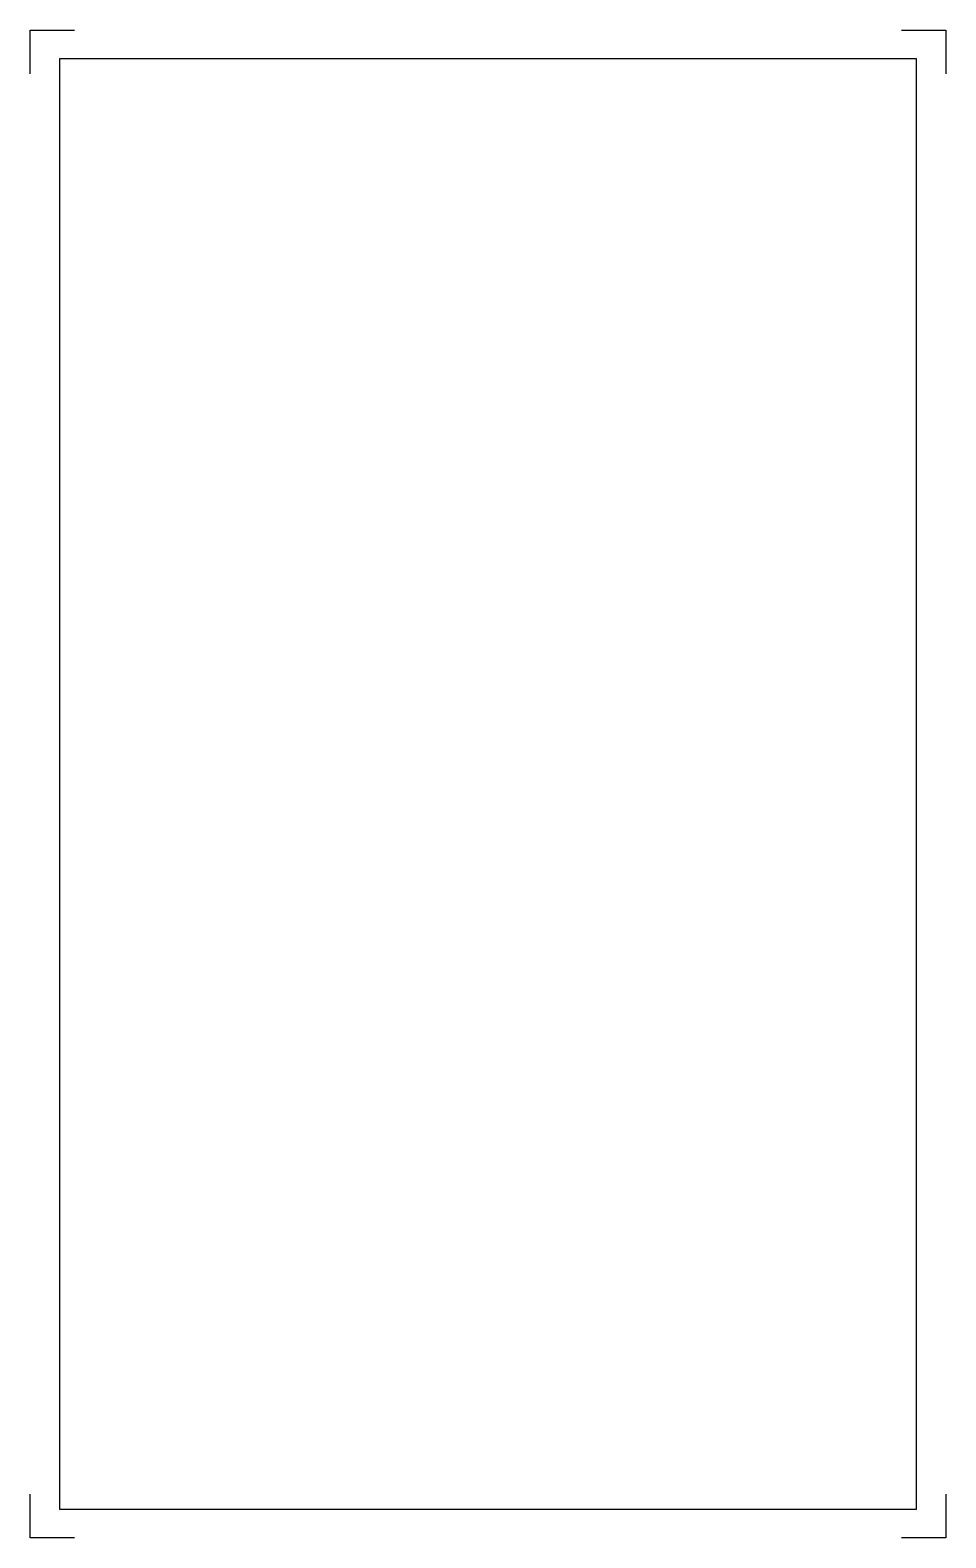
# Paper-space layout '5 of 7' of a CAD drawing. Extents: x -2321 to -1242, y 0 to 1778.
import ezdxf

# ---------------------------------------------------------------- set-up
doc = ezdxf.new("R2010")
doc.units = 0
doc.header["$LTSCALE"] = 5
doc.layers.get('Defpoints').update_dxf_attribs({"color": 9})
for name, color, linetype in [('CG-BORDER', 2, 'Continuous'), ('S-1', 1, 'Continuous'), ('S-2', 2, 'Continuous')]:
    doc.layers.add(name, color=color, linetype=linetype)
doc.styles.add('80', font='ARIALN.TTF', dxfattribs={"height": 10})

# ---------------------------------------------------------------- blocks, each defined once
blk = doc.blocks.new('*U31')
at = {"layer": 'Defpoints'}
for p, q in [((0, 1778), (52.2, 1778)), ((0, 1726.5), (0, 1778)), ((1027.2, 1778), (1079.5, 1778)), ((1079.5, 1778), (1079.5, 1726.5)), ((0, 0), (0, 51.5)), ((1079.5, 51.5), (1079.5, 0)), ((52.2, 0), (0, 0)), ((1079.5, 0), (1027.2, 0))]:
    blk.add_line(p, q, dxfattribs=at)
at = {"layer": 'S-1'}
for p, q in [((0, 1778), (0, 1778)), ((1079.5, 1778), (1079.5, 1778)), ((0, 0), (0, 0)), ((1079.5, 0), (1079.5, 0))]:
    blk.add_line(p, q, dxfattribs=at)
at = {"layer": 'S-2'}
blk.add_lwpolyline([(34.7, 34), (1044.7, 34), (1044.7, 1744), (34.7, 1744)], close=True, dxfattribs=at)
at = {"style": '80', "flags": 1}
blk.add_attdef('PAGENUMBER', (52.2, 51.5), '', height=10, rotation=90, dxfattribs=at)

psp = doc.layouts.new('5 of 7')

# ---------------------------------------------------------------- linework, layer by layer
at = {"layer": 'Defpoints', "color": 2, "flags": 128}
psp.add_lwpolyline([(-1276.5, 1744), (-2286.5, 1744), (-2286.5, 34), (-1276.5, 34)], close=True, dxfattribs=at)

# ---------------------------------------------------------------- block references
at = {"layer": 'CG-BORDER'}
psp.add_blockref('*U31', (-2321.2, 0), dxfattribs=at)

# ---------------------------------------------------------------- viewports
at = {"layer": 'Defpoints'}
vp = psp.add_viewport(center=(-1781.5, 889), size=(1010, 1710), view_center_point=(382200.993, 6058172.889), view_height=1710, dxfattribs=at)
vp.dxf.flags = 0x10000  # cut along an outline
vp.dxf.clipping_boundary_handle = psp.add_lwpolyline([(-1276.5, 1744), (-2286.5, 1744), (-2286.5, 34), (-1276.5, 34)], format="xyb", close=True, dxfattribs={"invisible": 1}).dxf.handle

doc.saveas('drawing.dxf')
